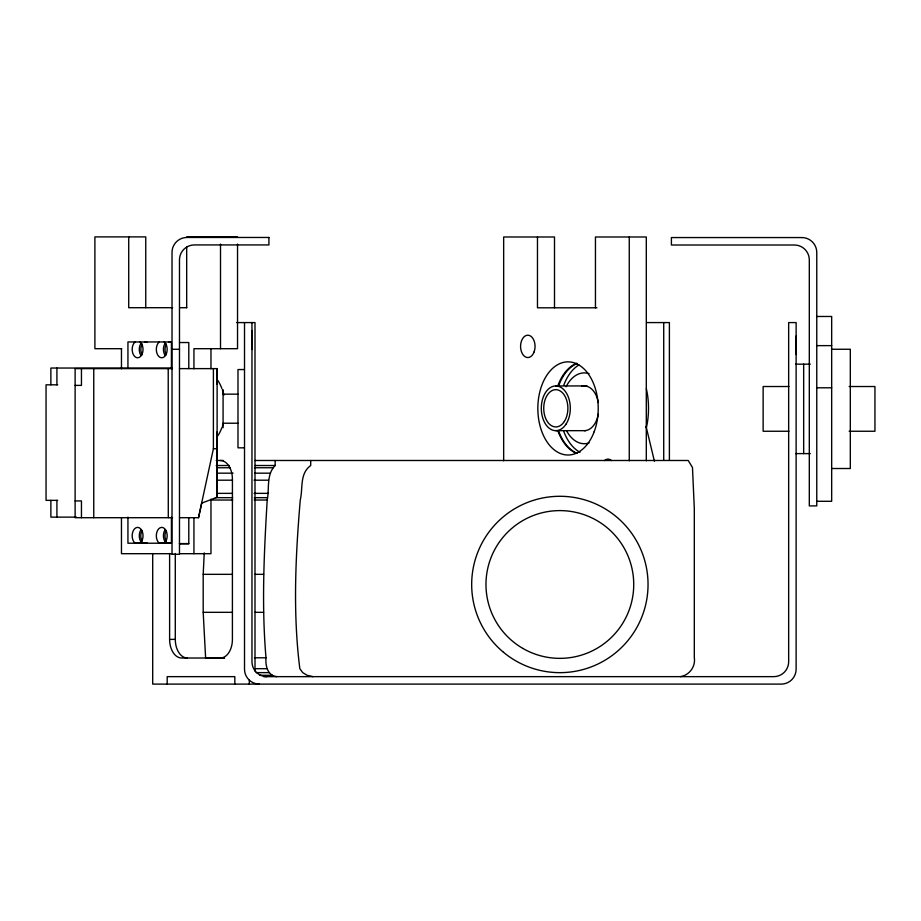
<?xml version="1.0" encoding="UTF-8"?>
<svg xmlns="http://www.w3.org/2000/svg" width="921" height="921" viewBox="0 0 921 921"><rect width="100%" height="100%" fill="white"/><g stroke="black" fill="none" stroke-linecap="round" stroke-linejoin="round"><path stroke-width="1.38" d="M217.195 452.476L217.114 434.033L217.195 497.213L201.711 503.131M198.487 517.706L213.396 448.757L217.195 448.757L217.16 439.432L217.183 442.068M217.195 491.952L217.114 497.213L217.114 368.619L179.48 368.619M224.298 657.79L205.602 657.79L203.196 612.327L203.196 574.336L204.243 552.899M276.864 676.647C267.504 675.761 265.294 665.618 265.996 657.79C261.495 605.247 264.074 552.554 267.205 500.022C269.588 488.567 266.031 474.81 275.16 465.519L275.16 460.488M201.837 502.532L198.556 517.706L179.48 517.706M135.18 341.956L134.88 342.151A8.381 5.434 -90 0 0 133.441 354.804A8.381 5.434 -90 0 0 141.765 354.804A8.381 5.434 -90 0 0 140.314 342.151L140.015 341.956M159.333 341.956L159.034 342.151A8.381 5.434 -90 0 0 157.595 354.804A8.381 5.434 -90 0 0 165.918 354.804A8.381 5.434 -90 0 0 164.468 342.151L164.168 341.956M140.015 543.217L140.314 543.022A8.381 5.434 -90 0 0 141.765 530.369A8.381 5.434 -90 0 0 133.441 530.369A8.381 5.434 -90 0 0 134.88 543.022L135.18 543.217M147.118 543.217L134.88 543.022M164.168 543.217L164.468 543.022A8.381 5.434 -90 0 0 165.918 530.369A8.381 5.434 -90 0 0 157.595 530.369A8.381 5.434 -90 0 0 159.034 543.022L159.333 543.217M171.271 543.217L159.034 543.022M680.4 676.647C689.403 675.197 695.746 666.654 694.307 657.571L694.307 508.53L692.477 467.477L688.206 460.488L255.025 460.488M186.687 236.893L237.537 236.893M172.607 307.706L128.721 307.706L128.721 236.893M179.618 307.706L186.756 307.706M596.923 307.798L537.473 307.798L537.473 236.985M816.766 316.479L831.675 316.479L831.675 501.289L816.766 501.289M236.536 322.58L255.002 322.58L255.002 671.19M646.657 322.58L669.394 322.58L669.394 460.304M179.48 342.531L188.793 342.531L188.793 368.619M816.766 345.628L831.675 345.628M121.722 348.702L94.898 348.702L94.898 236.893L145.748 236.893L145.748 307.706M831.675 349.255L850.313 349.255L850.313 468.513L831.675 468.513M172.02 349.278L179.48 349.278M795.675 364.163L810.319 364.163M172.423 368.043L50.874 368.043L50.874 384.817M172.457 368.619L75.119 368.619L75.119 517.706L172.607 517.706M244.203 369.551L237.986 369.551L237.986 447.825L244.203 447.825M57.666 384.817L46.05 384.817L46.05 500.356L57.666 500.356M75.119 385.392L81.451 385.392L81.451 368.619M555.8 385.945L587.022 385.945M788.94 386.521L763.141 386.521L763.141 431.247L788.94 431.247M849.15 386.521L874.95 386.521L874.95 431.247L849.15 431.247M816.766 387.799L831.675 387.799M223.078 394.153L237.986 394.153M223.078 423.223L237.986 423.223M555.8 430.671L585.606 430.671M795.675 453.604L810.319 453.604M216.216 460.488L223.4 460.488M216.216 465.519L229.156 465.519M255.036 465.519L275.16 465.519M217.08 467.753L230.02 467.753M254.461 467.753L273.157 467.753M217.241 473.175L233.059 473.175M254.622 473.175L270.44 473.175M216.7 480.198L232.518 480.198M254.081 480.198L268.46 480.198M216.7 493.357L232.518 493.357M254.081 493.357L268.46 493.357M215.445 497.674L232.691 497.674M254.265 497.674L267.205 497.674M211.128 500.022L232.691 500.022M254.265 500.022L267.205 500.022M75.119 500.932L81.451 500.932L81.451 517.706M76.501 517.13L50.874 517.13L50.874 500.356M179.48 543.597L188.793 543.597M179.48 543.793L188.793 543.793L188.793 517.706M172.618 553.694L121.468 553.694L121.468 517.855M179.71 553.694L210.967 553.694L210.967 499.217M203.196 574.336L231.954 574.336M254.956 574.336L263.59 574.336M203.196 612.327L231.954 612.327M254.956 612.327L263.59 612.327M169.614 553.521L169.614 639.381L175.289 639.381A18.639 12.077 -90 0 0 187.366 658.02M254.484 657.79L265.996 657.79M224.597 658.02L181.69 658.02A18.639 12.077 -90 0 1 169.614 639.381M255.37 668.681L266.871 668.681M256.119 672.629L269.07 672.629M259.503 675.3L272.443 675.3M263.613 676.647L773.755 676.647A14.909 14.909 0 0 0 788.664 661.739L788.664 322.58L796.124 322.58L796.124 669.199A14.909 14.909 0 0 1 781.215 684.107L152.702 684.107L152.702 553.556M312.956 676.647L307.142 675.3L302.71 672.629L299.832 668.681C292.751 612.638 295.549 556.134 300.258 500.022C303.124 488.487 299.36 473.659 310.711 465.519L310.711 460.488M166.436 543.217L166.137 543.022A8.381 5.434 -90 0 1 165.009 529.828M646.035 426.308L654.417 461.202M217.114 368.619L217.137 384.356M217.16 431.799L217.195 448.757M168.221 368.619L168.29 517.706M803.665 364.163L803.665 453.604M796.216 335.9L796.216 354.527M663.719 322.58L663.719 460.304M646.3 460.845L646.3 236.985L595.45 236.985L595.45 307.798M629.262 236.985L629.262 460.845M554.5 307.798L554.5 236.985L503.66 236.985L503.66 460.845M252.055 330.558L252.055 349.508M251.963 322.58L251.963 661.739A14.909 14.909 0 0 0 266.871 676.647M249.326 679.802L249.326 684.107M244.514 322.58L244.514 669.199A14.909 14.909 0 0 0 259.423 684.107M237.537 244.065L237.537 348.702L193.94 348.702L193.94 368.768M234.832 684.107L234.832 676.647L167.196 676.647L167.196 684.107M223.078 389.675L223.078 427.689M220.51 244.065L220.51 348.702M213.396 368.619L213.396 448.757M210.967 348.702L210.967 368.768M193.94 517.855L193.94 553.694M186.687 246.805L186.687 307.706M175.289 553.521L175.289 639.381M171.421 368.043L171.421 341.956L127.938 341.956L127.938 368.043M171.421 517.13L171.421 543.217L127.938 543.217L127.938 517.13M121.468 348.702L121.468 368.768M93.758 368.619L93.758 517.706M56.918 368.043L56.918 384.817M56.918 500.356L56.918 517.13M144.424 342.267A7.449 4.835 -90 0 1 146.923 342.267M142.26 354.735A7.449 4.835 -90 0 1 142.26 344.189M171.018 543.022A7.449 4.835 -90 0 1 168.52 543.022M166.356 541.088A7.449 4.835 -90 0 1 166.356 530.542M146.865 543.022A7.449 4.835 -90 0 1 144.367 543.022M142.202 541.088A7.449 4.835 -90 0 1 142.202 530.542M168.578 342.267A7.449 4.835 -90 0 1 171.076 342.267M166.413 354.735A7.449 4.835 -90 0 1 166.413 344.189M577.237 453.431A46.591 30.197 90 0 1 558.909 431.73M558.909 385.139A46.591 30.197 90 0 1 577.237 363.438M604.383 460.615A11.179 7.241 -90 0 1 611.636 460.615M140.855 355.333A8.381 5.434 -90 0 1 140.855 343.475M165.009 355.333A8.381 5.434 -90 0 1 165.009 343.475M140.855 541.686A8.381 5.434 -90 0 1 140.855 529.828M217.851 380.442A39.131 25.362 -90 0 1 221.88 388.547M222.341 389.813A39.131 25.362 -90 0 1 223.861 395.19M223.158 423.764A39.131 25.362 -90 0 1 222.341 426.4M221.88 427.678A39.131 25.362 -90 0 1 217.851 435.783M220.338 460.488A18.639 12.077 -90 0 1 232.414 479.116L232.414 639.381A18.639 12.077 -90 0 1 220.338 658.02M581.784 386.279A22.357 14.494 -90 0 1 598.305 402.523M598.305 414.093A22.357 14.494 -90 0 1 584.305 430.671M576.488 453.305A46.591 30.197 90 0 1 558.161 431.604M558.161 385.013A46.591 30.197 90 0 1 576.488 363.3M646.381 388.812A59.635 38.647 90 0 1 646.381 427.793M589.083 442.932A35.412 22.944 -90 0 1 566.726 431.074M566.104 386.751A35.412 22.944 -90 0 1 589.083 373.673M580.011 452.28A46.591 30.197 -90 0 1 563.836 431.604M563.836 385.013A46.591 30.197 -90 0 1 578.952 364.935M268.92 237.468L186.928 237.468A14.909 14.909 0 0 0 172.02 252.377L172.02 554.269L179.48 554.269L179.48 259.837A14.909 14.909 0 0 1 194.389 244.928L268.92 244.928L268.92 237.468M801.857 237.56L671.409 237.56L671.409 245.009L794.397 245.009A14.909 14.909 0 0 1 809.306 259.918L809.306 505.905L816.766 505.905L816.766 252.469A14.909 14.909 0 0 0 801.857 237.56M503.488 652.287A88.186 88.186 0 0 0 646.772 599.387A88.186 88.186 0 0 0 529.31 501.749A88.186 88.186 0 0 0 503.488 652.287M522.921 648.453A73.864 73.864 0 0 0 633.729 584.478A73.864 73.864 0 0 0 522.921 520.503A73.864 73.864 0 0 0 522.921 648.453M534.088 351.96A11.179 7.241 -90 0 0 527.814 335.198A11.179 7.241 -90 0 0 521.539 351.96A11.179 7.241 -90 0 0 534.088 351.96M594.172 431.73A46.591 30.197 -90 0 0 568.027 361.849A46.591 30.197 -90 0 0 541.882 431.73A46.591 30.197 -90 0 0 594.172 431.73M564.343 421.484A18.639 12.077 -90 0 0 558.932 390.308A18.639 12.077 -90 0 0 544.138 413.126A18.639 12.077 -90 0 0 564.343 421.484M566.058 424.12A22.357 14.494 -90 0 0 559.554 386.705A22.357 14.494 -90 0 0 541.801 414.093A22.357 14.494 -90 0 0 566.058 424.12"/></g></svg>
